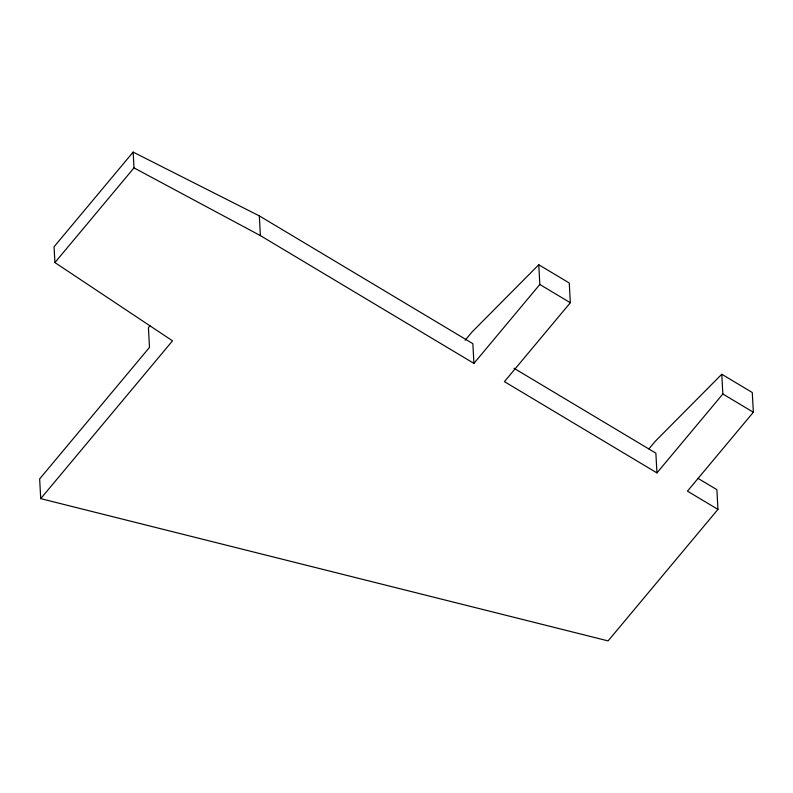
<?xml version="1.0" encoding="UTF-8"?>
<svg xmlns="http://www.w3.org/2000/svg" width="793" height="793" viewBox="0 0 793 793"><rect width="100%" height="100%" fill="white"/><g stroke="black" fill="none" stroke-linecap="round" stroke-linejoin="round"><path stroke-width="1.19" d="M133.145 152.097L133.997 167.888L260.401 235.63L473.927 363.382L472.856 343.656L259.331 215.894L133.145 152.097L54.053 246.782L54.915 262.572L172.527 340.831L40.721 498.638L608.102 640.903L717.943 509.393L716.882 489.658L697.949 478.338M54.915 262.572L133.997 167.888M149.996 325.794L148.42 327.668L149.49 347.403L39.65 478.913L40.721 498.638M465.154 340.266L472.212 331.811L538.764 264.753L569.265 283.002L570.336 302.738L504.427 381.641L656.941 472.896L722.849 393.992L721.779 374.256L752.279 392.505L753.35 412.241L687.442 491.145L717.943 509.393M473.927 363.382L539.825 284.479L538.764 264.753M648.952 448.838L655.236 441.324L721.779 374.256M539.825 284.479L570.336 302.738M722.849 393.992L753.35 412.241M513.953 368.239L655.87 453.16L656.941 472.896M259.331 215.894L260.401 235.63"/></g></svg>
